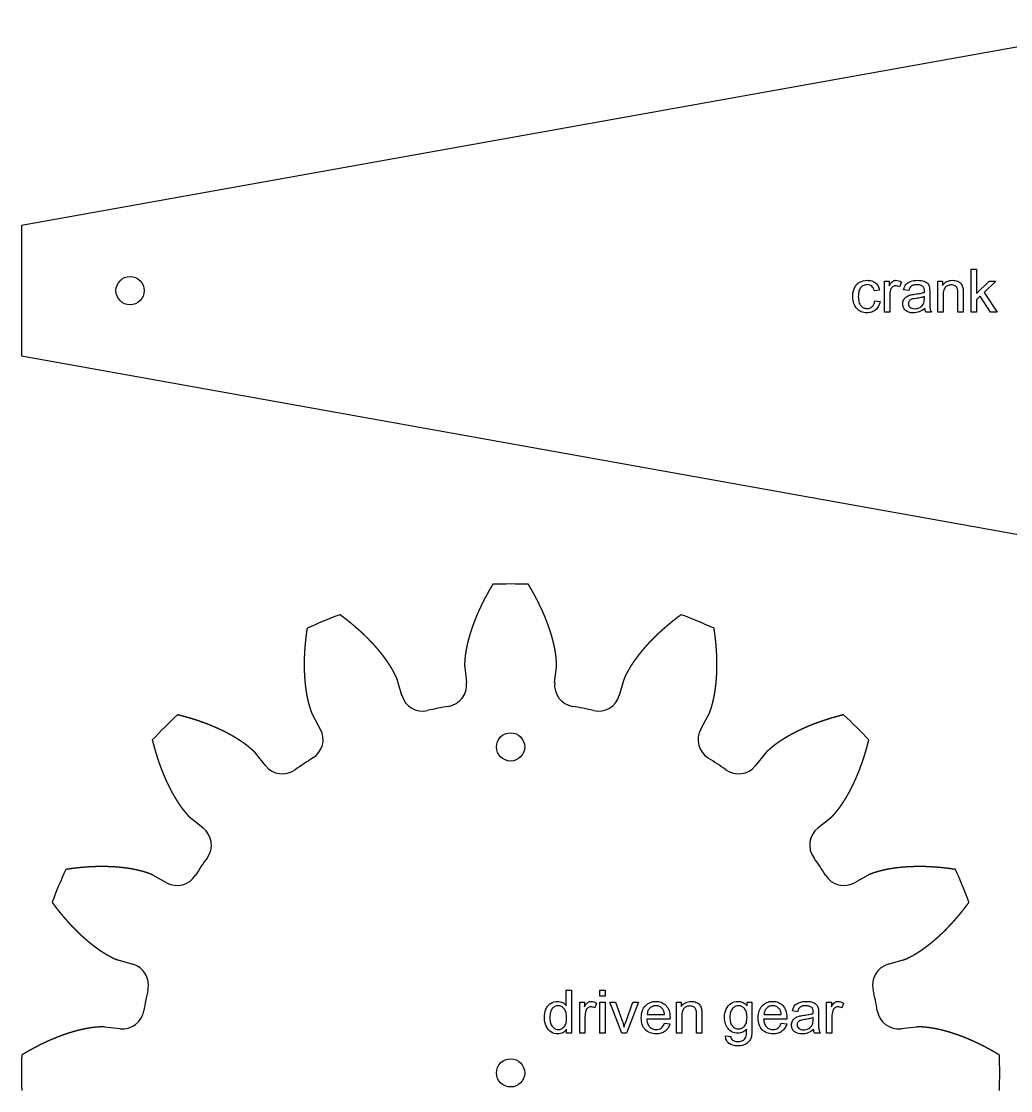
# Model space of a CAD drawing. Header units: millimetres. Extents: x 18 to 1180, y 18 to 1170.
# Drawn here: x 478.3 to 751.3, y 832.6 to 1127.8 of the extents above; entities that cross this region are included whole.
import ezdxf

# ---------------------------------------------------------------- set-up
doc = ezdxf.new("R2010")
doc.units = ezdxf.units.MM
doc.layers.add('cut', color=5, linetype='Continuous', true_color=0x0000ff)
doc.layers.add('line engraving', color=1, linetype='Continuous', true_color=0xff0000)

msp = doc.modelspace()

# ---------------------------------------------------------------- linework, layer by layer
at = {"layer": 'cut', "color": 5, "true_color": 0x0000ff}
for p, q in [((600.6, 949.54), (601.08, 945.29)), ((625.42, 945.29), (625.9, 949.54)), ((583.25, 941.74), (582.06, 945.86)), ((644.44, 945.86), (643.26, 941.74)), ((558.68, 936.17), (560.75, 932.42)), ((665.75, 932.42), (667.82, 936.17)), ((545.64, 922.32), (542.97, 925.67)), ((683.54, 925.67), (680.86, 922.32)), ((525.07, 907.78), (528.42, 905.11)), ((698.08, 905.11), (701.43, 907.78)), ((518.32, 889.99), (514.57, 892.06)), ((711.93, 892.06), (708.18, 889.99)), ((504.89, 868.68), (509, 867.5)), ((717.5, 867.5), (721.61, 868.68)), ((505.46, 849.66), (501.2, 850.15)), ((725.3, 850.15), (721.04, 849.66))]:
    msp.add_line(p, q, dxfattribs=at)
msp.add_lwpolyline([(792.46, 1127.85), (478.25, 1071.49), (478.25, 1035.49), (792.46, 979.13)], dxfattribs=at)
for centre in [(508.25, 1053.49), (613.25, 927.49), (613.25, 837.49)]:
    msp.add_circle(centre, 3.9, dxfattribs=at)
for centre, radius, start, end in [((613.25, 837.49), 135, 87.9168, 92.0832), ((613.25, 837.49), 135, 110.4168, 114.5832), ((613.25, 837.49), 135, 65.4168, 69.5832), ((595.12, 944.61), 6, -80.391, 6.4431), ((631.39, 944.61), 6, 173.5569, -99.609), ((589.01, 943.4), 6, -163.9431, -77.109), ((637.49, 943.4), 6, -102.891, -16.0569), ((613.25, 837.49), 135, 132.9168, 137.0832), ((613.25, 837.49), 102.65, 99.609, 102.891), ((613.25, 837.49), 102.65, 77.109, 80.391), ((613.25, 837.49), 135, 42.9168, 47.0832), ((555.5, 929.52), 6, -57.891, 28.9431), ((671, 929.52), 6, 151.0569, -122.109), ((613.25, 837.49), 102.65, 122.109, 125.391), ((613.25, 837.49), 102.64, 54.609, 57.891), ((550.33, 926.06), 6, -141.4431, -54.609), ((676.17, 926.06), 6, -125.391, -38.5569), ((524.68, 900.41), 6, -35.391, 51.4431), ((701.82, 900.41), 6, 128.5569, -144.609), ((613.25, 837.49), 102.65, 144.609, 147.891), ((613.25, 837.49), 102.65, 32.109, 35.391), ((613.25, 837.49), 135, 155.4168, 159.5832), ((521.22, 895.24), 6, -118.9431, -32.109), ((705.28, 895.24), 6, -147.891, -61.0569), ((613.25, 837.49), 135, 20.4168, 24.5832), ((507.34, 861.73), 6, -12.891, 73.9431), ((719.16, 861.73), 6, 106.0569, -167.109), ((613.25, 837.49), 102.65, 167.109, 170.391), ((613.25, 837.49), 102.65, 9.609, 12.891), ((506.13, 855.63), 6, -96.4431, -9.609), ((720.37, 855.63), 6, -170.391, -83.5569), ((613.25, 837.49), 135, 177.9168, -177.9168), ((613.25, 837.49), 135, -2.0832, 2.0832)]:
    msp.add_arc(centre, radius, start, end, dxfattribs=at)
for points in [[(608.34, 972.4), (608.31, 972.34), (608.23, 972.21), (608.11, 972.02), (607.96, 971.77), (607.78, 971.45), (607.59, 971.13), (607.41, 970.82), (607.23, 970.5), (607.05, 970.18), (606.87, 969.86), (606.69, 969.54), (606.52, 969.22), (606.35, 968.9), (606.18, 968.58), (606.01, 968.26), (605.84, 967.94), (605.68, 967.61), (605.52, 967.29), (605.36, 966.97), (605.2, 966.64), (605.05, 966.32), (604.89, 966), (604.74, 965.67), (604.59, 965.35), (604.45, 965.02), (604.3, 964.7), (604.16, 964.37), (604.02, 964.05), (603.88, 963.72), (603.74, 963.39), (603.61, 963.07), (603.48, 962.74), (603.35, 962.41), (603.22, 962.08), (603.1, 961.76), (602.98, 961.43), (602.86, 961.1), (602.74, 960.77), (602.63, 960.44), (602.51, 960.11), (602.4, 959.78), (602.3, 959.45), (602.19, 959.12), (602.09, 958.79), (601.99, 958.46), (601.89, 958.13), (601.8, 957.8), (601.71, 957.47), (601.62, 957.14), (601.53, 956.81), (601.45, 956.48), (601.37, 956.15), (601.3, 955.82), (601.22, 955.49), (601.15, 955.16), (601.09, 954.83), (601.02, 954.49), (600.96, 954.16), (600.9, 953.83), (600.85, 953.5), (600.8, 953.17), (600.76, 952.84), (600.72, 952.51), (600.68, 952.18), (600.65, 951.85), (600.62, 951.52), (600.6, 951.19), (600.58, 950.86), (600.56, 950.53), (600.56, 950.2), (600.56, 949.93), (600.58, 949.74), (600.59, 949.61), (600.6, 949.54)], [(625.9, 949.54), (625.91, 949.61), (625.93, 949.74), (625.94, 949.93), (625.95, 950.2), (625.94, 950.53), (625.93, 950.86), (625.9, 951.19), (625.88, 951.52), (625.85, 951.85), (625.82, 952.18), (625.78, 952.51), (625.74, 952.84), (625.7, 953.17), (625.65, 953.5), (625.6, 953.83), (625.54, 954.16), (625.48, 954.49), (625.42, 954.83), (625.35, 955.16), (625.28, 955.49), (625.21, 955.82), (625.13, 956.15), (625.05, 956.48), (624.97, 956.81), (624.88, 957.14), (624.79, 957.47), (624.7, 957.8), (624.61, 958.13), (624.51, 958.46), (624.41, 958.79), (624.31, 959.12), (624.21, 959.45), (624.1, 959.78), (623.99, 960.11), (623.88, 960.44), (623.76, 960.77), (623.64, 961.1), (623.52, 961.43), (623.4, 961.76), (623.28, 962.08), (623.15, 962.41), (623.02, 962.74), (622.89, 963.07), (622.76, 963.39), (622.62, 963.72), (622.48, 964.05), (622.34, 964.37), (622.2, 964.7), (622.06, 965.02), (621.91, 965.35), (621.76, 965.67), (621.61, 966), (621.45, 966.32), (621.3, 966.64), (621.14, 966.97), (620.98, 967.29), (620.82, 967.61), (620.66, 967.94), (620.49, 968.26), (620.32, 968.58), (620.15, 968.9), (619.98, 969.22), (619.81, 969.54), (619.63, 969.86), (619.46, 970.18), (619.28, 970.5), (619.09, 970.82), (618.91, 971.13), (618.73, 971.45), (618.54, 971.77), (618.39, 972.02), (618.27, 972.21), (618.2, 972.34), (618.16, 972.4)], [(582.06, 945.86), (582.04, 945.92), (582.01, 946.04), (581.94, 946.23), (581.85, 946.48), (581.72, 946.78), (581.58, 947.08), (581.43, 947.37), (581.28, 947.67), (581.13, 947.96), (580.97, 948.26), (580.81, 948.55), (580.65, 948.84), (580.49, 949.13), (580.31, 949.42), (580.14, 949.7), (579.96, 949.99), (579.77, 950.27), (579.59, 950.55), (579.4, 950.83), (579.21, 951.11), (579.01, 951.39), (578.82, 951.66), (578.62, 951.94), (578.41, 952.21), (578.21, 952.49), (578, 952.76), (577.79, 953.03), (577.58, 953.3), (577.36, 953.56), (577.14, 953.83), (576.92, 954.1), (576.7, 954.36), (576.47, 954.63), (576.25, 954.89), (576.02, 955.15), (575.78, 955.41), (575.55, 955.67), (575.31, 955.93), (575.08, 956.18), (574.84, 956.44), (574.59, 956.69), (574.35, 956.94), (574.1, 957.2), (573.85, 957.45), (573.6, 957.7), (573.35, 957.95), (573.1, 958.19), (572.84, 958.44), (572.58, 958.68), (572.32, 958.93), (572.06, 959.17), (571.8, 959.41), (571.53, 959.65), (571.26, 959.89), (570.99, 960.13), (570.72, 960.37), (570.45, 960.61), (570.17, 960.84), (569.9, 961.07), (569.62, 961.31), (569.34, 961.54), (569.06, 961.77), (568.78, 962), (568.49, 962.23), (568.21, 962.45), (567.92, 962.68), (567.63, 962.9), (567.34, 963.13), (567.04, 963.35), (566.75, 963.57), (566.51, 963.75), (566.34, 963.88), (566.22, 963.97), (566.16, 964.01)], [(660.35, 964.01), (660.29, 963.97), (660.17, 963.88), (659.99, 963.75), (659.75, 963.57), (659.46, 963.35), (659.16, 963.13), (658.87, 962.9), (658.58, 962.68), (658.3, 962.45), (658.01, 962.23), (657.73, 962), (657.44, 961.77), (657.16, 961.54), (656.88, 961.31), (656.6, 961.07), (656.33, 960.84), (656.05, 960.61), (655.78, 960.37), (655.51, 960.13), (655.24, 959.89), (654.97, 959.65), (654.71, 959.41), (654.44, 959.17), (654.18, 958.93), (653.92, 958.68), (653.66, 958.44), (653.41, 958.19), (653.15, 957.95), (652.9, 957.7), (652.65, 957.45), (652.4, 957.2), (652.15, 956.94), (651.91, 956.69), (651.67, 956.44), (651.43, 956.18), (651.19, 955.93), (650.95, 955.67), (650.72, 955.41), (650.49, 955.15), (650.26, 954.89), (650.03, 954.63), (649.8, 954.36), (649.58, 954.1), (649.36, 953.83), (649.14, 953.56), (648.93, 953.3), (648.71, 953.03), (648.5, 952.76), (648.29, 952.49), (648.09, 952.21), (647.89, 951.94), (647.69, 951.66), (647.49, 951.39), (647.29, 951.11), (647.1, 950.83), (646.91, 950.55), (646.73, 950.27), (646.54, 949.99), (646.36, 949.7), (646.19, 949.42), (646.02, 949.13), (645.85, 948.84), (645.69, 948.55), (645.53, 948.26), (645.37, 947.96), (645.22, 947.67), (645.07, 947.37), (644.92, 947.08), (644.78, 946.78), (644.65, 946.48), (644.56, 946.23), (644.5, 946.04), (644.46, 945.92), (644.44, 945.86)], [(557.09, 960.25), (557.08, 960.18), (557.06, 960.04), (557.02, 959.82), (556.98, 959.52), (556.93, 959.16), (556.88, 958.8), (556.83, 958.43), (556.78, 958.07), (556.74, 957.7), (556.7, 957.34), (556.66, 956.98), (556.62, 956.62), (556.59, 956.26), (556.55, 955.89), (556.52, 955.53), (556.49, 955.17), (556.46, 954.81), (556.44, 954.45), (556.41, 954.09), (556.39, 953.73), (556.37, 953.37), (556.35, 953.02), (556.34, 952.66), (556.32, 952.3), (556.31, 951.95), (556.3, 951.59), (556.3, 951.23), (556.29, 950.88), (556.29, 950.53), (556.29, 950.17), (556.29, 949.82), (556.29, 949.47), (556.3, 949.11), (556.31, 948.76), (556.32, 948.41), (556.33, 948.06), (556.35, 947.71), (556.36, 947.36), (556.38, 947.02), (556.41, 946.67), (556.43, 946.32), (556.46, 945.98), (556.49, 945.63), (556.52, 945.29), (556.55, 944.95), (556.59, 944.6), (556.63, 944.26), (556.67, 943.92), (556.72, 943.58), (556.76, 943.25), (556.81, 942.91), (556.87, 942.57), (556.92, 942.24), (556.98, 941.9), (557.05, 941.57), (557.11, 941.24), (557.18, 940.91), (557.25, 940.58), (557.32, 940.25), (557.4, 939.92), (557.48, 939.6), (557.57, 939.28), (557.66, 938.96), (557.75, 938.64), (557.85, 938.32), (557.95, 938), (558.05, 937.69), (558.16, 937.38), (558.27, 937.07), (558.39, 936.76), (558.5, 936.52), (558.59, 936.34), (558.65, 936.23), (558.68, 936.17)], [(667.82, 936.17), (667.85, 936.23), (667.92, 936.34), (668, 936.52), (668.11, 936.76), (668.23, 937.07), (668.34, 937.38), (668.45, 937.69), (668.55, 938), (668.65, 938.32), (668.75, 938.64), (668.84, 938.96), (668.94, 939.28), (669.02, 939.6), (669.1, 939.92), (669.18, 940.25), (669.25, 940.58), (669.32, 940.91), (669.39, 941.24), (669.46, 941.57), (669.52, 941.9), (669.58, 942.24), (669.63, 942.57), (669.69, 942.91), (669.74, 943.25), (669.78, 943.58), (669.83, 943.92), (669.87, 944.26), (669.91, 944.6), (669.95, 944.95), (669.98, 945.29), (670.01, 945.63), (670.04, 945.98), (670.07, 946.32), (670.1, 946.67), (670.12, 947.02), (670.14, 947.36), (670.16, 947.71), (670.17, 948.06), (670.18, 948.41), (670.19, 948.76), (670.2, 949.11), (670.21, 949.47), (670.21, 949.82), (670.21, 950.17), (670.21, 950.53), (670.21, 950.88), (670.21, 951.23), (670.2, 951.59), (670.19, 951.95), (670.18, 952.3), (670.16, 952.66), (670.15, 953.02), (670.13, 953.37), (670.11, 953.73), (670.09, 954.09), (670.07, 954.45), (670.04, 954.81), (670.01, 955.17), (669.98, 955.53), (669.95, 955.89), (669.92, 956.26), (669.88, 956.62), (669.84, 956.98), (669.8, 957.34), (669.76, 957.7), (669.72, 958.07), (669.67, 958.43), (669.62, 958.8), (669.57, 959.16), (669.52, 959.52), (669.48, 959.82), (669.45, 960.04), (669.42, 960.18), (669.41, 960.25)], [(542.97, 925.67), (542.93, 925.72), (542.84, 925.82), (542.71, 925.97), (542.53, 926.16), (542.3, 926.39), (542.05, 926.61), (541.8, 926.83), (541.55, 927.05), (541.3, 927.26), (541.04, 927.47), (540.78, 927.68), (540.52, 927.89), (540.26, 928.09), (539.99, 928.29), (539.72, 928.49), (539.44, 928.68), (539.16, 928.87), (538.88, 929.06), (538.6, 929.25), (538.32, 929.43), (538.03, 929.61), (537.75, 929.79), (537.46, 929.97), (537.16, 930.15), (536.87, 930.32), (536.57, 930.49), (536.27, 930.66), (535.97, 930.83), (535.67, 930.99), (535.37, 931.16), (535.06, 931.32), (534.76, 931.48), (534.45, 931.63), (534.14, 931.79), (533.83, 931.94), (533.51, 932.09), (533.2, 932.24), (532.88, 932.39), (532.56, 932.54), (532.24, 932.68), (531.92, 932.82), (531.6, 932.96), (531.27, 933.1), (530.95, 933.24), (530.62, 933.37), (530.29, 933.51), (529.96, 933.64), (529.63, 933.77), (529.3, 933.9), (528.96, 934.02), (528.63, 934.15), (528.29, 934.27), (527.96, 934.39), (527.62, 934.51), (527.28, 934.63), (526.94, 934.74), (526.59, 934.85), (526.25, 934.97), (525.91, 935.08), (525.56, 935.19), (525.21, 935.29), (524.86, 935.4), (524.52, 935.5), (524.16, 935.6), (523.81, 935.7), (523.46, 935.8), (523.11, 935.9), (522.75, 935.99), (522.4, 936.09), (522.04, 936.18), (521.75, 936.25), (521.54, 936.31), (521.4, 936.34), (521.32, 936.36)], [(705.18, 936.36), (705.11, 936.34), (704.96, 936.31), (704.75, 936.25), (704.46, 936.18), (704.1, 936.09), (703.75, 935.99), (703.39, 935.9), (703.04, 935.8), (702.69, 935.7), (702.34, 935.6), (701.99, 935.5), (701.64, 935.4), (701.29, 935.29), (700.94, 935.19), (700.6, 935.08), (700.25, 934.97), (699.91, 934.85), (699.57, 934.74), (699.22, 934.63), (698.88, 934.51), (698.55, 934.39), (698.21, 934.27), (697.87, 934.15), (697.54, 934.02), (697.2, 933.9), (696.87, 933.77), (696.54, 933.64), (696.21, 933.51), (695.88, 933.37), (695.55, 933.24), (695.23, 933.1), (694.9, 932.96), (694.58, 932.82), (694.26, 932.68), (693.94, 932.54), (693.62, 932.39), (693.31, 932.24), (692.99, 932.09), (692.68, 931.94), (692.36, 931.79), (692.05, 931.63), (691.75, 931.48), (691.44, 931.32), (691.13, 931.16), (690.83, 930.99), (690.53, 930.83), (690.23, 930.66), (689.93, 930.49), (689.63, 930.32), (689.34, 930.15), (689.05, 929.97), (688.76, 929.79), (688.47, 929.61), (688.18, 929.43), (687.9, 929.25), (687.62, 929.06), (687.34, 928.87), (687.06, 928.68), (686.78, 928.49), (686.51, 928.29), (686.24, 928.09), (685.98, 927.89), (685.72, 927.68), (685.46, 927.47), (685.2, 927.26), (684.95, 927.05), (684.7, 926.83), (684.45, 926.61), (684.21, 926.39), (683.97, 926.16), (683.79, 925.97), (683.66, 925.82), (683.58, 925.72), (683.54, 925.67)], [(514.38, 929.42), (514.4, 929.35), (514.44, 929.2), (514.49, 928.99), (514.56, 928.7), (514.65, 928.34), (514.75, 927.99), (514.84, 927.63), (514.94, 927.28), (515.04, 926.93), (515.14, 926.58), (515.24, 926.23), (515.34, 925.88), (515.45, 925.53), (515.56, 925.18), (515.67, 924.84), (515.78, 924.49), (515.89, 924.15), (516, 923.81), (516.12, 923.47), (516.23, 923.13), (516.35, 922.79), (516.47, 922.45), (516.6, 922.11), (516.72, 921.78), (516.85, 921.44), (516.97, 921.11), (517.1, 920.78), (517.24, 920.45), (517.37, 920.12), (517.5, 919.8), (517.64, 919.47), (517.78, 919.15), (517.92, 918.82), (518.06, 918.5), (518.2, 918.18), (518.35, 917.86), (518.5, 917.55), (518.65, 917.23), (518.8, 916.92), (518.95, 916.61), (519.11, 916.29), (519.26, 915.99), (519.42, 915.68), (519.58, 915.37), (519.75, 915.07), (519.91, 914.77), (520.08, 914.47), (520.25, 914.17), (520.42, 913.87), (520.59, 913.58), (520.77, 913.29), (520.95, 913), (521.13, 912.71), (521.31, 912.42), (521.49, 912.14), (521.68, 911.86), (521.87, 911.58), (522.06, 911.3), (522.25, 911.03), (522.45, 910.75), (522.65, 910.48), (522.85, 910.22), (523.06, 909.96), (523.27, 909.7), (523.48, 909.44), (523.7, 909.19), (523.91, 908.94), (524.13, 908.69), (524.35, 908.45), (524.58, 908.21), (524.77, 908.03), (524.92, 907.9), (525.02, 907.82), (525.07, 907.78)], [(701.43, 907.78), (701.48, 907.82), (701.58, 907.9), (701.73, 908.03), (701.92, 908.21), (702.15, 908.45), (702.37, 908.69), (702.59, 908.94), (702.81, 909.19), (703.02, 909.44), (703.23, 909.7), (703.44, 909.96), (703.65, 910.22), (703.85, 910.48), (704.05, 910.75), (704.25, 911.03), (704.44, 911.3), (704.63, 911.58), (704.82, 911.86), (705.01, 912.14), (705.19, 912.42), (705.37, 912.71), (705.55, 913), (705.73, 913.29), (705.91, 913.58), (706.08, 913.87), (706.25, 914.17), (706.42, 914.47), (706.59, 914.77), (706.75, 915.07), (706.92, 915.37), (707.08, 915.68), (707.24, 915.99), (707.39, 916.29), (707.55, 916.61), (707.7, 916.92), (707.85, 917.23), (708, 917.55), (708.15, 917.86), (708.3, 918.18), (708.44, 918.5), (708.58, 918.82), (708.72, 919.15), (708.86, 919.47), (709, 919.8), (709.13, 920.12), (709.27, 920.45), (709.4, 920.78), (709.53, 921.11), (709.65, 921.44), (709.78, 921.78), (709.91, 922.11), (710.03, 922.45), (710.15, 922.79), (710.27, 923.13), (710.38, 923.47), (710.5, 923.81), (710.61, 924.15), (710.73, 924.49), (710.84, 924.84), (710.94, 925.18), (711.05, 925.53), (711.16, 925.88), (711.26, 926.23), (711.36, 926.58), (711.46, 926.93), (711.56, 927.28), (711.66, 927.63), (711.75, 927.99), (711.85, 928.34), (711.94, 928.7), (712.01, 928.99), (712.06, 929.2), (712.1, 929.35), (712.12, 929.42)], [(514.57, 892.06), (514.51, 892.09), (514.4, 892.16), (514.22, 892.24), (513.98, 892.35), (513.68, 892.47), (513.37, 892.58), (513.05, 892.69), (512.74, 892.79), (512.42, 892.89), (512.1, 892.99), (511.79, 893.09), (511.47, 893.18), (511.14, 893.26), (510.82, 893.34), (510.49, 893.42), (510.16, 893.49), (509.83, 893.56), (509.5, 893.63), (509.17, 893.7), (508.84, 893.76), (508.51, 893.82), (508.17, 893.87), (507.83, 893.93), (507.5, 893.98), (507.16, 894.03), (506.82, 894.07), (506.48, 894.11), (506.14, 894.15), (505.8, 894.19), (505.45, 894.22), (505.11, 894.26), (504.76, 894.28), (504.42, 894.31), (504.07, 894.34), (503.73, 894.36), (503.38, 894.38), (503.03, 894.4), (502.68, 894.41), (502.33, 894.42), (501.98, 894.43), (501.63, 894.44), (501.28, 894.45), (500.92, 894.45), (500.57, 894.45), (500.22, 894.45), (499.86, 894.45), (499.51, 894.45), (499.15, 894.44), (498.8, 894.43), (498.44, 894.42), (498.08, 894.41), (497.73, 894.39), (497.37, 894.37), (497.01, 894.35), (496.65, 894.33), (496.29, 894.31), (495.93, 894.28), (495.57, 894.25), (495.21, 894.22), (494.85, 894.19), (494.49, 894.16), (494.13, 894.12), (493.76, 894.08), (493.4, 894.04), (493.04, 894), (492.67, 893.96), (492.31, 893.91), (491.95, 893.86), (491.58, 893.81), (491.22, 893.76), (490.93, 893.72), (490.71, 893.69), (490.56, 893.66), (490.49, 893.65)], [(736.01, 893.65), (735.94, 893.66), (735.79, 893.69), (735.58, 893.72), (735.28, 893.76), (734.92, 893.81), (734.56, 893.86), (734.19, 893.91), (733.83, 893.96), (733.46, 894), (733.1, 894.04), (732.74, 894.08), (732.38, 894.12), (732.01, 894.16), (731.65, 894.19), (731.29, 894.22), (730.93, 894.25), (730.57, 894.28), (730.21, 894.31), (729.85, 894.33), (729.49, 894.35), (729.13, 894.37), (728.78, 894.39), (728.42, 894.41), (728.06, 894.42), (727.71, 894.43), (727.35, 894.44), (726.99, 894.45), (726.64, 894.45), (726.28, 894.45), (725.93, 894.45), (725.58, 894.45), (725.23, 894.45), (724.87, 894.44), (724.52, 894.43), (724.17, 894.42), (723.82, 894.41), (723.47, 894.4), (723.12, 894.38), (722.78, 894.36), (722.43, 894.34), (722.08, 894.31), (721.74, 894.28), (721.39, 894.26), (721.05, 894.22), (720.71, 894.19), (720.36, 894.15), (720.02, 894.11), (719.68, 894.07), (719.34, 894.03), (719, 893.98), (718.67, 893.93), (718.33, 893.87), (718, 893.82), (717.66, 893.76), (717.33, 893.7), (717, 893.63), (716.67, 893.56), (716.34, 893.49), (716.01, 893.42), (715.68, 893.34), (715.36, 893.26), (715.04, 893.18), (714.72, 893.09), (714.4, 892.99), (714.08, 892.89), (713.76, 892.79), (713.45, 892.69), (713.14, 892.58), (712.83, 892.47), (712.52, 892.35), (712.28, 892.24), (712.1, 892.16), (711.99, 892.09), (711.93, 892.06)], [(486.73, 884.59), (486.78, 884.53), (486.86, 884.41), (486.99, 884.23), (487.17, 883.99), (487.39, 883.7), (487.61, 883.41), (487.84, 883.11), (488.06, 882.82), (488.29, 882.54), (488.52, 882.25), (488.74, 881.97), (488.97, 881.68), (489.2, 881.4), (489.44, 881.12), (489.67, 880.84), (489.9, 880.57), (490.14, 880.29), (490.37, 880.02), (490.61, 879.75), (490.85, 879.48), (491.09, 879.21), (491.33, 878.95), (491.57, 878.68), (491.81, 878.42), (492.06, 878.16), (492.3, 877.9), (492.55, 877.65), (492.8, 877.39), (493.05, 877.14), (493.3, 876.89), (493.55, 876.64), (493.8, 876.39), (494.05, 876.15), (494.31, 875.91), (494.56, 875.67), (494.82, 875.43), (495.07, 875.19), (495.33, 874.96), (495.59, 874.73), (495.85, 874.5), (496.12, 874.27), (496.38, 874.04), (496.64, 873.82), (496.91, 873.6), (497.18, 873.38), (497.45, 873.17), (497.71, 872.95), (497.99, 872.74), (498.26, 872.53), (498.53, 872.33), (498.8, 872.13), (499.08, 871.93), (499.36, 871.73), (499.63, 871.53), (499.91, 871.34), (500.19, 871.15), (500.47, 870.97), (500.76, 870.79), (501.04, 870.61), (501.33, 870.43), (501.61, 870.26), (501.9, 870.09), (502.19, 869.93), (502.49, 869.77), (502.78, 869.61), (503.07, 869.46), (503.37, 869.31), (503.67, 869.16), (503.96, 869.02), (504.27, 868.89), (504.51, 868.8), (504.7, 868.74), (504.82, 868.7), (504.89, 868.68)], [(721.61, 868.68), (721.68, 868.7), (721.8, 868.74), (721.99, 868.8), (722.24, 868.89), (722.54, 869.02), (722.84, 869.16), (723.13, 869.31), (723.43, 869.46), (723.72, 869.61), (724.02, 869.77), (724.31, 869.93), (724.6, 870.09), (724.89, 870.26), (725.18, 870.43), (725.46, 870.61), (725.74, 870.79), (726.03, 870.97), (726.31, 871.15), (726.59, 871.34), (726.87, 871.53), (727.15, 871.73), (727.42, 871.93), (727.7, 872.13), (727.97, 872.33), (728.24, 872.53), (728.52, 872.74), (728.79, 872.95), (729.06, 873.17), (729.32, 873.38), (729.59, 873.6), (729.86, 873.82), (730.12, 874.04), (730.38, 874.27), (730.65, 874.5), (730.91, 874.73), (731.17, 874.96), (731.43, 875.19), (731.68, 875.43), (731.94, 875.67), (732.2, 875.91), (732.45, 876.15), (732.7, 876.39), (732.96, 876.64), (733.21, 876.89), (733.46, 877.14), (733.7, 877.39), (733.95, 877.65), (734.2, 877.9), (734.44, 878.16), (734.69, 878.42), (734.93, 878.68), (735.17, 878.95), (735.41, 879.21), (735.65, 879.48), (735.89, 879.75), (736.13, 880.02), (736.36, 880.29), (736.6, 880.57), (736.83, 880.84), (737.07, 881.12), (737.3, 881.4), (737.53, 881.68), (737.76, 881.97), (737.99, 882.25), (738.21, 882.54), (738.44, 882.82), (738.66, 883.11), (738.89, 883.41), (739.11, 883.7), (739.33, 883.99), (739.51, 884.23), (739.64, 884.41), (739.73, 884.53), (739.77, 884.59)], [(501.2, 850.15), (501.13, 850.15), (501, 850.17), (500.81, 850.18), (500.54, 850.19), (500.22, 850.18), (499.89, 850.17), (499.56, 850.14), (499.23, 850.12), (498.9, 850.09), (498.57, 850.06), (498.23, 850.02), (497.9, 849.99), (497.57, 849.94), (497.24, 849.89), (496.91, 849.84), (496.58, 849.78), (496.25, 849.72), (495.92, 849.66), (495.59, 849.59), (495.25, 849.52), (494.92, 849.45), (494.59, 849.37), (494.26, 849.29), (493.93, 849.21), (493.6, 849.12), (493.27, 849.03), (492.94, 848.94), (492.61, 848.85), (492.28, 848.75), (491.95, 848.65), (491.62, 848.55), (491.29, 848.45), (490.96, 848.34), (490.63, 848.23), (490.3, 848.12), (489.97, 848), (489.64, 847.88), (489.31, 847.77), (488.99, 847.64), (488.66, 847.52), (488.33, 847.39), (488, 847.26), (487.68, 847.13), (487.35, 847), (487.02, 846.86), (486.7, 846.72), (486.37, 846.58), (486.04, 846.44), (485.72, 846.3), (485.39, 846.15), (485.07, 846), (484.75, 845.85), (484.42, 845.7), (484.1, 845.54), (483.77, 845.38), (483.45, 845.22), (483.13, 845.06), (482.81, 844.9), (482.48, 844.73), (482.16, 844.56), (481.84, 844.39), (481.52, 844.22), (481.2, 844.05), (480.88, 843.87), (480.56, 843.7), (480.24, 843.52), (479.93, 843.34), (479.61, 843.15), (479.29, 842.97), (478.97, 842.78), (478.72, 842.63), (478.53, 842.51), (478.4, 842.44), (478.34, 842.4)], [(748.16, 842.4), (748.1, 842.44), (747.97, 842.51), (747.78, 842.63), (747.53, 842.78), (747.21, 842.97), (746.89, 843.15), (746.58, 843.34), (746.26, 843.52), (745.94, 843.7), (745.62, 843.87), (745.3, 844.05), (744.98, 844.22), (744.66, 844.39), (744.34, 844.56), (744.02, 844.73), (743.69, 844.9), (743.37, 845.06), (743.05, 845.22), (742.73, 845.38), (742.4, 845.54), (742.08, 845.7), (741.76, 845.85), (741.43, 846), (741.11, 846.15), (740.78, 846.3), (740.46, 846.44), (740.13, 846.58), (739.81, 846.72), (739.48, 846.86), (739.15, 847), (738.83, 847.13), (738.5, 847.26), (738.17, 847.39), (737.84, 847.52), (737.52, 847.64), (737.19, 847.77), (736.86, 847.88), (736.53, 848), (736.2, 848.12), (735.87, 848.23), (735.54, 848.34), (735.21, 848.45), (734.88, 848.55), (734.55, 848.65), (734.22, 848.75), (733.89, 848.85), (733.56, 848.94), (733.23, 849.03), (732.9, 849.12), (732.57, 849.21), (732.24, 849.29), (731.91, 849.37), (731.58, 849.45), (731.25, 849.52), (730.92, 849.59), (730.58, 849.66), (730.25, 849.72), (729.92, 849.78), (729.59, 849.84), (729.26, 849.89), (728.93, 849.94), (728.6, 849.99), (728.27, 850.02), (727.94, 850.06), (727.61, 850.09), (727.28, 850.12), (726.95, 850.14), (726.62, 850.17), (726.29, 850.18), (725.96, 850.19), (725.69, 850.18), (725.5, 850.17), (725.37, 850.15), (725.3, 850.15)]]:
    msp.add_open_spline(points, degree=5, dxfattribs=at)
at = {"layer": 'line engraving', "color": 1, "true_color": 0xff0000}
for points in [[(740.41, 1047.56), (740.41, 1059.42), (741.86, 1059.42), (741.86, 1052.66), (745.31, 1056.15), (747.19, 1056.15), (743.91, 1052.97), (747.53, 1047.56), (745.73, 1047.56), (742.89, 1051.95), (741.86, 1050.97), (741.86, 1047.56), (740.41, 1047.56)], [(713.78, 1050.71), (715.21, 1050.52), (715.14, 1050.16), (715.05, 1049.82), (714.93, 1049.5), (714.79, 1049.2), (714.63, 1048.92), (714.44, 1048.66), (714.24, 1048.42), (714.01, 1048.2), (713.76, 1048.01), (713.5, 1047.84), (713.22, 1047.69), (712.93, 1047.58), (712.63, 1047.49), (712.31, 1047.42), (711.98, 1047.38), (711.63, 1047.37), (711.2, 1047.39), (710.79, 1047.44), (710.41, 1047.53), (710.04, 1047.66), (709.7, 1047.82), (709.38, 1048.02), (709.08, 1048.25), (708.8, 1048.52), (708.55, 1048.82), (708.33, 1049.16), (708.14, 1049.53), (707.99, 1049.92), (707.88, 1050.35), (707.79, 1050.81), (707.74, 1051.3), (707.73, 1051.83), (707.75, 1052.5), (707.84, 1053.13), (707.98, 1053.72), (708.19, 1054.26), (708.31, 1054.51), (708.45, 1054.75), (708.6, 1054.97), (708.77, 1055.17), (708.95, 1055.36), (709.15, 1055.53), (709.36, 1055.69), (709.59, 1055.83), (710.07, 1056.05), (710.57, 1056.22), (711.1, 1056.31), (711.64, 1056.35), (711.98, 1056.34), (712.31, 1056.3), (712.62, 1056.25), (712.91, 1056.17), (713.19, 1056.07), (713.45, 1055.95), (713.7, 1055.81), (713.93, 1055.64), (714.14, 1055.45), (714.34, 1055.25), (714.51, 1055.02), (714.66, 1054.78), (714.79, 1054.52), (714.91, 1054.24), (715, 1053.95), (715.07, 1053.63), (713.66, 1053.41), (713.53, 1053.82), (713.37, 1054.17), (713.18, 1054.47), (712.94, 1054.71), (712.67, 1054.9), (712.37, 1055.04), (712.05, 1055.12), (711.7, 1055.15), (711.43, 1055.14), (711.17, 1055.1), (710.93, 1055.04), (710.7, 1054.95), (710.48, 1054.84), (710.28, 1054.71), (710.09, 1054.55), (709.91, 1054.36), (709.75, 1054.15), (709.61, 1053.91), (709.49, 1053.64), (709.39, 1053.34), (709.32, 1053.02), (709.26, 1052.66), (709.23, 1052.28), (709.22, 1051.87), (709.23, 1051.45), (709.26, 1051.06), (709.32, 1050.7), (709.39, 1050.37), (709.48, 1050.07), (709.6, 1049.8), (709.73, 1049.56), (709.89, 1049.35), (710.06, 1049.17), (710.24, 1049.01), (710.44, 1048.87), (710.65, 1048.76), (710.87, 1048.68), (711.11, 1048.61), (711.36, 1048.58), (711.62, 1048.56), (712.03, 1048.6), (712.4, 1048.7), (712.74, 1048.86), (713.05, 1049.09), (713.19, 1049.23), (713.31, 1049.39), (713.42, 1049.56), (713.52, 1049.76), (713.6, 1049.97), (713.67, 1050.2), (713.73, 1050.44), (713.78, 1050.71)], [(716.44, 1047.56), (716.44, 1056.15), (717.75, 1056.15), (717.75, 1054.85), (717.99, 1055.27), (718.23, 1055.61), (718.46, 1055.87), (718.67, 1056.06), (718.89, 1056.18), (719.12, 1056.27), (719.36, 1056.33), (719.61, 1056.35), (719.98, 1056.32), (720.35, 1056.23), (720.73, 1056.08), (721.11, 1055.88), (720.6, 1054.53), (720.34, 1054.67), (720.07, 1054.76), (719.8, 1054.82), (719.54, 1054.84), (719.3, 1054.82), (719.08, 1054.77), (718.87, 1054.68), (718.68, 1054.56), (718.5, 1054.4), (718.35, 1054.21), (718.23, 1054), (718.14, 1053.76), (718.03, 1053.36), (717.95, 1052.95), (717.91, 1052.51), (717.89, 1052.06), (717.89, 1047.56), (716.44, 1047.56)], [(727.58, 1048.62), (727.18, 1048.3), (726.78, 1048.04), (726.4, 1047.82), (726.02, 1047.65), (725.64, 1047.53), (725.24, 1047.44), (724.84, 1047.39), (724.41, 1047.37), (724.07, 1047.38), (723.75, 1047.41), (723.44, 1047.46), (723.16, 1047.54), (722.9, 1047.64), (722.66, 1047.76), (722.44, 1047.9), (722.24, 1048.06), (722.06, 1048.24), (721.91, 1048.43), (721.77, 1048.63), (721.67, 1048.85), (721.58, 1049.07), (721.53, 1049.31), (721.49, 1049.56), (721.48, 1049.83), (721.5, 1050.14), (721.55, 1050.43), (721.64, 1050.71), (721.76, 1050.98), (721.92, 1051.23), (722.1, 1051.45), (722.3, 1051.65), (722.52, 1051.82), (722.76, 1051.97), (723.01, 1052.09), (723.28, 1052.2), (723.56, 1052.29), (723.81, 1052.35), (724.1, 1052.41), (724.45, 1052.46), (724.86, 1052.51), (725.29, 1052.57), (725.68, 1052.62), (726.05, 1052.68), (726.39, 1052.74), (726.7, 1052.81), (726.98, 1052.87), (727.23, 1052.94), (727.46, 1053.01), (727.46, 1053.15), (727.46, 1053.26), (727.46, 1053.34), (727.46, 1053.39), (727.46, 1053.61), (727.44, 1053.81), (727.41, 1053.99), (727.36, 1054.15), (727.3, 1054.3), (727.23, 1054.43), (727.15, 1054.55), (727.05, 1054.65), (726.9, 1054.76), (726.74, 1054.86), (726.56, 1054.95), (726.36, 1055.02), (726.14, 1055.07), (725.91, 1055.11), (725.66, 1055.13), (725.39, 1055.14), (725.14, 1055.14), (724.91, 1055.12), (724.7, 1055.09), (724.5, 1055.05), (724.32, 1055), (724.15, 1054.94), (724.01, 1054.87), (723.88, 1054.78), (723.65, 1054.57), (723.45, 1054.28), (723.29, 1053.93), (723.15, 1053.51), (721.73, 1053.7), (721.84, 1054.14), (721.99, 1054.53), (722.16, 1054.88), (722.37, 1055.18), (722.61, 1055.44), (722.91, 1055.68), (723.26, 1055.88), (723.65, 1056.04), (724.09, 1056.18), (724.56, 1056.27), (725.07, 1056.33), (725.6, 1056.35), (726.13, 1056.33), (726.6, 1056.28), (727.02, 1056.2), (727.39, 1056.09), (727.71, 1055.95), (727.99, 1055.8), (728.22, 1055.62), (728.4, 1055.44), (728.55, 1055.23), (728.68, 1054.99), (728.78, 1054.73), (728.86, 1054.45), (728.89, 1054.22), (728.91, 1053.92), (728.92, 1053.55), (728.93, 1053.1), (728.93, 1051.16), (728.93, 1050.68), (728.93, 1050.24), (728.94, 1049.85), (728.95, 1049.5), (728.96, 1049.21), (728.98, 1048.96), (729, 1048.75), (729.02, 1048.59), (729.08, 1048.33), (729.16, 1048.07), (729.26, 1047.81), (729.39, 1047.56), (727.87, 1047.56), (727.77, 1047.8), (727.68, 1048.05), (727.62, 1048.33), (727.58, 1048.62)], [(731.19, 1047.56), (731.19, 1056.15), (732.5, 1056.15), (732.5, 1054.93), (732.75, 1055.26), (733.02, 1055.55), (733.32, 1055.79), (733.65, 1055.99), (734.01, 1056.15), (734.39, 1056.26), (734.8, 1056.33), (735.23, 1056.35), (735.61, 1056.33), (735.98, 1056.28), (736.32, 1056.19), (736.66, 1056.07), (736.96, 1055.92), (737.23, 1055.75), (737.45, 1055.55), (737.63, 1055.34), (737.78, 1055.1), (737.91, 1054.84), (738.01, 1054.56), (738.09, 1054.26), (738.12, 1054.02), (738.15, 1053.7), (738.16, 1053.31), (738.17, 1052.84), (738.17, 1047.56), (736.71, 1047.56), (736.71, 1052.79), (736.7, 1053.2), (736.67, 1053.57), (736.61, 1053.87), (736.54, 1054.12), (736.44, 1054.33), (736.3, 1054.51), (736.14, 1054.68), (735.94, 1054.82), (735.71, 1054.94), (735.47, 1055.02), (735.2, 1055.07), (734.92, 1055.09), (734.69, 1055.08), (734.47, 1055.05), (734.26, 1055), (734.06, 1054.94), (733.86, 1054.85), (733.67, 1054.75), (733.49, 1054.63), (733.32, 1054.49), (733.16, 1054.33), (733.02, 1054.13), (732.91, 1053.9), (732.81, 1053.64), (732.74, 1053.34), (732.68, 1053.01), (732.65, 1052.65), (732.64, 1052.25), (732.64, 1047.56), (731.19, 1047.56)], [(727.46, 1051.87), (727.25, 1051.79), (727.01, 1051.72), (726.75, 1051.64), (726.46, 1051.57), (726.16, 1051.51), (725.82, 1051.44), (725.46, 1051.38), (725.08, 1051.32), (724.66, 1051.26), (724.31, 1051.19), (724.03, 1051.11), (723.81, 1051.03), (723.63, 1050.94), (723.48, 1050.83), (723.34, 1050.71), (723.23, 1050.56), (723.14, 1050.4), (723.08, 1050.23), (723.04, 1050.05), (723.03, 1049.87), (723.06, 1049.59), (723.14, 1049.33), (723.28, 1049.1), (723.47, 1048.9), (723.72, 1048.73), (724.01, 1048.61), (724.36, 1048.53), (724.76, 1048.51), (725.17, 1048.53), (725.56, 1048.6), (725.92, 1048.72), (726.26, 1048.88), (726.56, 1049.08), (726.83, 1049.31), (727.05, 1049.58), (727.22, 1049.88), (727.32, 1050.16), (727.4, 1050.49), (727.44, 1050.89), (727.46, 1051.34), (727.46, 1051.87)], [(628.7, 848.44), (628.7, 849.52), (628.49, 849.22), (628.25, 848.96), (627.98, 848.74), (627.69, 848.56), (627.38, 848.42), (627.04, 848.32), (626.68, 848.26), (626.3, 848.24), (625.8, 848.28), (625.31, 848.38), (624.85, 848.56), (624.41, 848.81), (624, 849.12), (623.65, 849.49), (623.34, 849.91), (623.08, 850.39), (622.87, 850.92), (622.72, 851.48), (622.63, 852.08), (622.6, 852.72), (622.63, 853.35), (622.71, 853.95), (622.84, 854.52), (623.03, 855.06), (623.15, 855.31), (623.27, 855.55), (623.41, 855.78), (623.57, 855.98), (623.73, 856.18), (623.92, 856.35), (624.11, 856.52), (624.32, 856.66), (624.76, 856.91), (625.23, 857.08), (625.72, 857.19), (626.23, 857.22), (626.61, 857.2), (626.97, 857.14), (627.3, 857.04), (627.62, 856.89), (627.91, 856.72), (628.17, 856.52), (628.4, 856.29), (628.61, 856.04), (628.61, 860.3), (630.05, 860.3), (630.05, 848.44), (628.7, 848.44)], [(637.87, 858.62), (637.87, 860.3), (639.32, 860.3), (639.32, 858.62), (637.87, 858.62)], [(632.33, 848.44), (632.33, 857.03), (633.64, 857.03), (633.64, 855.73), (633.88, 856.14), (634.12, 856.48), (634.35, 856.75), (634.56, 856.93), (634.78, 857.06), (635.01, 857.15), (635.25, 857.2), (635.5, 857.22), (635.87, 857.19), (636.24, 857.1), (636.62, 856.96), (636.99, 856.75), (636.49, 855.4), (636.23, 855.54), (635.96, 855.64), (635.69, 855.7), (635.42, 855.72), (635.19, 855.7), (634.97, 855.65), (634.76, 855.56), (634.57, 855.43), (634.39, 855.27), (634.24, 855.09), (634.12, 854.87), (634.03, 854.63), (633.92, 854.24), (633.84, 853.82), (633.8, 853.39), (633.78, 852.93), (633.78, 848.44), (632.33, 848.44)], [(637.87, 848.44), (637.87, 857.03), (639.32, 857.03), (639.32, 848.44), (637.87, 848.44)], [(643.93, 848.44), (640.66, 857.03), (642.2, 857.03), (644.04, 851.88), (644.19, 851.46), (644.33, 851.03), (644.46, 850.6), (644.59, 850.15), (644.7, 850.51), (644.82, 850.9), (644.97, 851.33), (645.13, 851.79), (647.04, 857.03), (648.54, 857.03), (645.29, 848.44), (643.93, 848.44)], [(655.71, 851.2), (657.21, 851.02), (657.11, 850.7), (656.99, 850.4), (656.86, 850.11), (656.7, 849.85), (656.53, 849.6), (656.33, 849.37), (656.12, 849.16), (655.89, 848.97), (655.64, 848.8), (655.38, 848.65), (655.09, 848.53), (654.8, 848.42), (654.48, 848.35), (654.15, 848.29), (653.8, 848.25), (653.43, 848.24), (652.97, 848.26), (652.54, 848.32), (652.13, 848.41), (651.74, 848.53), (651.38, 848.7), (651.04, 848.9), (650.73, 849.13), (650.44, 849.4), (650.18, 849.71), (649.96, 850.04), (649.77, 850.41), (649.61, 850.8), (649.49, 851.22), (649.41, 851.67), (649.36, 852.15), (649.34, 852.66), (649.36, 853.19), (649.41, 853.68), (649.5, 854.15), (649.62, 854.58), (649.77, 854.99), (649.97, 855.37), (650.19, 855.71), (650.46, 856.02), (650.74, 856.31), (651.05, 856.55), (651.39, 856.75), (651.74, 856.92), (652.11, 857.05), (652.5, 857.15), (652.92, 857.2), (653.35, 857.22), (653.77, 857.2), (654.17, 857.15), (654.55, 857.06), (654.92, 856.93), (655.26, 856.76), (655.58, 856.56), (655.88, 856.32), (656.17, 856.05), (656.42, 855.74), (656.64, 855.4), (656.83, 855.04), (656.99, 854.64), (657.1, 854.21), (657.19, 853.75), (657.24, 853.27), (657.26, 852.75), (657.26, 852.68), (657.26, 852.59), (657.25, 852.48), (657.25, 852.36), (650.84, 852.36), (650.87, 852.02), (650.92, 851.69), (650.99, 851.39), (651.08, 851.11), (651.19, 850.85), (651.32, 850.61), (651.47, 850.39), (651.64, 850.19), (651.83, 850.02), (652.03, 849.86), (652.23, 849.73), (652.45, 849.63), (652.68, 849.55), (652.92, 849.49), (653.18, 849.45), (653.44, 849.44), (653.83, 849.47), (654.18, 849.55), (654.51, 849.68), (654.81, 849.86), (655.08, 850.1), (655.31, 850.41), (655.52, 850.77), (655.71, 851.2)], [(659.04, 848.44), (659.04, 857.03), (660.35, 857.03), (660.35, 855.81), (660.6, 856.14), (660.87, 856.43), (661.18, 856.67), (661.51, 856.87), (661.86, 857.02), (662.24, 857.13), (662.65, 857.2), (663.08, 857.22), (663.46, 857.2), (663.83, 857.15), (664.18, 857.07), (664.51, 856.94), (664.82, 856.79), (665.08, 856.62), (665.3, 856.43), (665.49, 856.21), (665.64, 855.97), (665.76, 855.72), (665.86, 855.44), (665.94, 855.14), (665.97, 854.89), (666, 854.58), (666.01, 854.19), (666.02, 853.72), (666.02, 848.44), (664.56, 848.44), (664.56, 853.66), (664.55, 854.08), (664.52, 854.44), (664.47, 854.74), (664.39, 854.99), (664.29, 855.2), (664.16, 855.39), (663.99, 855.55), (663.79, 855.7), (663.57, 855.81), (663.32, 855.89), (663.06, 855.94), (662.78, 855.96), (662.55, 855.95), (662.33, 855.92), (662.11, 855.88), (661.91, 855.81), (661.71, 855.73), (661.52, 855.63), (661.34, 855.51), (661.17, 855.37), (661.01, 855.21), (660.87, 855.01), (660.76, 854.78), (660.66, 854.51), (660.59, 854.22), (660.54, 853.89), (660.5, 853.52), (660.49, 853.13), (660.49, 848.44), (659.04, 848.44)], [(672.59, 847.72), (674, 847.51), (674.07, 847.21), (674.17, 846.95), (674.31, 846.73), (674.5, 846.56), (674.79, 846.38), (675.14, 846.26), (675.53, 846.18), (675.98, 846.16), (676.45, 846.18), (676.87, 846.26), (677.24, 846.38), (677.54, 846.56), (677.79, 846.78), (678, 847.05), (678.16, 847.35), (678.28, 847.69), (678.31, 847.82), (678.33, 847.98), (678.35, 848.16), (678.37, 848.38), (678.38, 848.63), (678.39, 848.91), (678.39, 849.22), (678.39, 849.56), (678.14, 849.3), (677.88, 849.07), (677.61, 848.88), (677.32, 848.72), (677.01, 848.59), (676.69, 848.51), (676.36, 848.45), (676.01, 848.44), (675.58, 848.46), (675.17, 848.52), (674.79, 848.62), (674.44, 848.76), (674.11, 848.94), (673.8, 849.16), (673.52, 849.42), (673.27, 849.71), (673.04, 850.04), (672.84, 850.39), (672.68, 850.75), (672.54, 851.12), (672.43, 851.51), (672.36, 851.92), (672.31, 852.34), (672.3, 852.78), (672.32, 853.38), (672.41, 853.96), (672.55, 854.52), (672.74, 855.05), (672.99, 855.54), (673.29, 855.97), (673.63, 856.34), (674.03, 856.66), (674.47, 856.9), (674.95, 857.08), (675.47, 857.19), (676.02, 857.22), (676.39, 857.2), (676.75, 857.15), (677.08, 857.05), (677.41, 856.91), (677.71, 856.74), (678, 856.53), (678.27, 856.28), (678.53, 855.99), (678.53, 857.03), (679.87, 857.03), (679.87, 849.6), (679.86, 849.12), (679.84, 848.67), (679.81, 848.26), (679.77, 847.89), (679.71, 847.55), (679.64, 847.25), (679.56, 846.99), (679.46, 846.76), (679.23, 846.36), (678.93, 846.01), (678.58, 845.7), (678.17, 845.44), (677.7, 845.22), (677.18, 845.07), (676.61, 844.98), (675.99, 844.95), (675.61, 844.96), (675.25, 844.99), (674.92, 845.05), (674.6, 845.12), (674.3, 845.22), (674.01, 845.34), (673.75, 845.48), (673.5, 845.64), (673.28, 845.83), (673.09, 846.03), (672.93, 846.26), (672.8, 846.51), (672.7, 846.78), (672.63, 847.07), (672.6, 847.39), (672.59, 847.72)], [(687.95, 851.2), (689.46, 851.02), (689.36, 850.7), (689.24, 850.4), (689.1, 850.11), (688.95, 849.85), (688.77, 849.6), (688.58, 849.37), (688.37, 849.16), (688.14, 848.97), (687.89, 848.8), (687.62, 848.65), (687.34, 848.53), (687.04, 848.42), (686.72, 848.35), (686.39, 848.29), (686.04, 848.25), (685.68, 848.24), (685.22, 848.26), (684.78, 848.32), (684.37, 848.41), (683.99, 848.53), (683.63, 848.7), (683.29, 848.9), (682.98, 849.13), (682.69, 849.4), (682.43, 849.71), (682.21, 850.04), (682.02, 850.41), (681.86, 850.8), (681.74, 851.22), (681.65, 851.67), (681.6, 852.15), (681.58, 852.66), (681.6, 853.19), (681.65, 853.68), (681.74, 854.15), (681.86, 854.58), (682.02, 854.99), (682.21, 855.37), (682.44, 855.71), (682.7, 856.02), (682.99, 856.31), (683.3, 856.55), (683.63, 856.75), (683.98, 856.92), (684.35, 857.05), (684.75, 857.15), (685.16, 857.2), (685.6, 857.22), (686.02, 857.2), (686.42, 857.15), (686.8, 857.06), (687.16, 856.93), (687.5, 856.76), (687.83, 856.56), (688.13, 856.32), (688.41, 856.05), (688.67, 855.74), (688.89, 855.4), (689.08, 855.04), (689.23, 854.64), (689.35, 854.21), (689.44, 853.75), (689.49, 853.27), (689.5, 852.75), (689.5, 852.68), (689.5, 852.59), (689.5, 852.48), (689.5, 852.36), (683.09, 852.36), (683.12, 852.02), (683.17, 851.69), (683.24, 851.39), (683.33, 851.11), (683.44, 850.85), (683.57, 850.61), (683.72, 850.39), (683.89, 850.19), (684.08, 850.02), (684.27, 849.86), (684.48, 849.73), (684.7, 849.63), (684.93, 849.55), (685.17, 849.49), (685.42, 849.45), (685.69, 849.44), (686.07, 849.47), (686.43, 849.55), (686.75, 849.68), (687.05, 849.86), (687.32, 850.1), (687.56, 850.41), (687.77, 850.77), (687.95, 851.2)], [(696.89, 849.5), (696.49, 849.18), (696.1, 848.91), (695.71, 848.69), (695.33, 848.53), (694.95, 848.4), (694.56, 848.31), (694.15, 848.26), (693.73, 848.24), (693.38, 848.25), (693.06, 848.29), (692.76, 848.34), (692.47, 848.42), (692.21, 848.51), (691.97, 848.63), (691.75, 848.77), (691.55, 848.93), (691.37, 849.11), (691.22, 849.3), (691.09, 849.51), (690.98, 849.72), (690.9, 849.95), (690.84, 850.19), (690.8, 850.44), (690.79, 850.7), (690.81, 851.01), (690.86, 851.31), (690.95, 851.59), (691.08, 851.85), (691.23, 852.1), (691.41, 852.32), (691.61, 852.52), (691.83, 852.69), (692.07, 852.84), (692.32, 852.97), (692.59, 853.08), (692.88, 853.17), (693.12, 853.23), (693.42, 853.28), (693.77, 853.33), (694.17, 853.39), (694.6, 853.44), (695, 853.5), (695.36, 853.56), (695.7, 853.62), (696.01, 853.68), (696.29, 853.75), (696.55, 853.82), (696.77, 853.89), (696.77, 854.03), (696.77, 854.13), (696.78, 854.22), (696.78, 854.27), (696.77, 854.48), (696.75, 854.68), (696.72, 854.86), (696.67, 855.03), (696.62, 855.18), (696.54, 855.31), (696.46, 855.42), (696.36, 855.52), (696.22, 855.64), (696.05, 855.74), (695.87, 855.82), (695.67, 855.89), (695.45, 855.95), (695.22, 855.99), (694.97, 856.01), (694.71, 856.02), (694.46, 856.01), (694.23, 855.99), (694.01, 855.97), (693.81, 855.93), (693.63, 855.88), (693.47, 855.81), (693.32, 855.74), (693.19, 855.66), (692.96, 855.44), (692.76, 855.16), (692.6, 854.81), (692.46, 854.38), (691.04, 854.58), (691.15, 855.01), (691.3, 855.4), (691.47, 855.75), (691.68, 856.05), (691.93, 856.32), (692.22, 856.55), (692.57, 856.75), (692.97, 856.92), (693.4, 857.05), (693.87, 857.15), (694.38, 857.2), (694.92, 857.22), (695.44, 857.21), (695.91, 857.16), (696.33, 857.08), (696.7, 856.96), (697.02, 856.83), (697.3, 856.67), (697.53, 856.5), (697.71, 856.31), (697.86, 856.1), (697.99, 855.87), (698.09, 855.61), (698.17, 855.32), (698.2, 855.1), (698.22, 854.8), (698.24, 854.43), (698.24, 853.98), (698.24, 852.04), (698.24, 851.55), (698.25, 851.11), (698.25, 850.72), (698.26, 850.38), (698.28, 850.08), (698.29, 849.83), (698.31, 849.63), (698.33, 849.47), (698.39, 849.2), (698.47, 848.94), (698.58, 848.69), (698.7, 848.44), (697.18, 848.44), (697.08, 848.67), (696.99, 848.93), (696.93, 849.2), (696.89, 849.5)], [(700.48, 848.44), (700.48, 857.03), (701.79, 857.03), (701.79, 855.73), (702.04, 856.14), (702.27, 856.48), (702.5, 856.75), (702.72, 856.93), (702.94, 857.06), (703.16, 857.15), (703.4, 857.2), (703.65, 857.22), (704.02, 857.19), (704.39, 857.1), (704.77, 856.96), (705.15, 856.75), (704.65, 855.4), (704.38, 855.54), (704.11, 855.64), (703.85, 855.7), (703.58, 855.72), (703.35, 855.7), (703.13, 855.65), (702.92, 855.56), (702.72, 855.43), (702.55, 855.27), (702.4, 855.09), (702.27, 854.87), (702.18, 854.63), (702.07, 854.24), (702, 853.82), (701.95, 853.39), (701.94, 852.93), (701.94, 848.44), (700.48, 848.44)], [(624.1, 852.72), (624.11, 852.32), (624.14, 851.95), (624.2, 851.6), (624.27, 851.28), (624.37, 850.99), (624.49, 850.72), (624.63, 850.47), (624.79, 850.26), (624.97, 850.07), (625.16, 849.9), (625.35, 849.76), (625.55, 849.64), (625.76, 849.55), (625.98, 849.49), (626.2, 849.45), (626.44, 849.44), (626.67, 849.45), (626.9, 849.49), (627.11, 849.55), (627.32, 849.64), (627.52, 849.74), (627.71, 849.88), (627.89, 850.04), (628.06, 850.22), (628.22, 850.43), (628.35, 850.66), (628.47, 850.92), (628.56, 851.21), (628.63, 851.52), (628.68, 851.85), (628.72, 852.22), (628.73, 852.6), (628.72, 853.03), (628.68, 853.43), (628.63, 853.79), (628.56, 854.13), (628.46, 854.44), (628.34, 854.72), (628.21, 854.97), (628.05, 855.19), (627.87, 855.39), (627.69, 855.55), (627.49, 855.69), (627.29, 855.81), (627.07, 855.9), (626.85, 855.97), (626.62, 856), (626.37, 856.02), (626.13, 856), (625.91, 855.97), (625.69, 855.91), (625.48, 855.82), (625.28, 855.71), (625.1, 855.57), (624.92, 855.41), (624.75, 855.22), (624.6, 855.01), (624.47, 854.77), (624.35, 854.5), (624.26, 854.2), (624.19, 853.88), (624.14, 853.52), (624.11, 853.14), (624.1, 852.72)], [(650.92, 853.56), (655.72, 853.56), (655.69, 853.82), (655.65, 854.07), (655.6, 854.29), (655.54, 854.51), (655.46, 854.7), (655.38, 854.88), (655.28, 855.04), (655.17, 855.18), (654.99, 855.38), (654.8, 855.55), (654.59, 855.7), (654.37, 855.81), (654.14, 855.91), (653.9, 855.97), (653.64, 856.01), (653.37, 856.02), (653.12, 856.01), (652.89, 855.98), (652.66, 855.93), (652.44, 855.86), (652.24, 855.76), (652.04, 855.65), (651.86, 855.51), (651.68, 855.35), (651.52, 855.18), (651.38, 854.99), (651.25, 854.79), (651.15, 854.57), (651.06, 854.34), (651, 854.09), (650.95, 853.83), (650.92, 853.56)], [(673.79, 852.89), (673.8, 852.48), (673.84, 852.1), (673.89, 851.75), (673.96, 851.42), (674.06, 851.13), (674.17, 850.86), (674.31, 850.63), (674.47, 850.42), (674.64, 850.24), (674.82, 850.08), (675.02, 849.95), (675.22, 849.84), (675.44, 849.75), (675.66, 849.69), (675.9, 849.65), (676.15, 849.64), (676.39, 849.65), (676.63, 849.69), (676.85, 849.75), (677.07, 849.84), (677.28, 849.94), (677.47, 850.08), (677.66, 850.23), (677.83, 850.41), (677.99, 850.62), (678.13, 850.86), (678.24, 851.12), (678.34, 851.41), (678.41, 851.72), (678.47, 852.07), (678.5, 852.44), (678.51, 852.84), (678.5, 853.22), (678.47, 853.58), (678.41, 853.91), (678.33, 854.22), (678.24, 854.51), (678.12, 854.77), (677.97, 855), (677.81, 855.22), (677.63, 855.4), (677.44, 855.57), (677.24, 855.7), (677.04, 855.82), (676.82, 855.9), (676.6, 855.97), (676.37, 856), (676.12, 856.02), (675.89, 856), (675.66, 855.97), (675.44, 855.91), (675.23, 855.82), (675.02, 855.71), (674.83, 855.57), (674.65, 855.41), (674.47, 855.23), (674.31, 855.02), (674.18, 854.79), (674.06, 854.53), (673.96, 854.25), (673.89, 853.94), (673.84, 853.61), (673.8, 853.26), (673.79, 852.89)], [(683.17, 853.56), (687.97, 853.56), (687.94, 853.82), (687.9, 854.07), (687.84, 854.29), (687.78, 854.51), (687.71, 854.7), (687.62, 854.88), (687.52, 855.04), (687.42, 855.18), (687.24, 855.38), (687.04, 855.55), (686.84, 855.7), (686.62, 855.81), (686.39, 855.91), (686.14, 855.97), (685.88, 856.01), (685.61, 856.02), (685.37, 856.01), (685.13, 855.98), (684.91, 855.93), (684.69, 855.86), (684.48, 855.76), (684.29, 855.65), (684.1, 855.51), (683.93, 855.35), (683.76, 855.18), (683.62, 854.99), (683.5, 854.79), (683.4, 854.57), (683.31, 854.34), (683.24, 854.09), (683.2, 853.83), (683.17, 853.56)], [(696.77, 852.75), (696.56, 852.67), (696.32, 852.59), (696.06, 852.52), (695.78, 852.45), (695.47, 852.38), (695.13, 852.32), (694.77, 852.26), (694.39, 852.2), (693.97, 852.13), (693.62, 852.06), (693.34, 851.99), (693.12, 851.91), (692.94, 851.82), (692.79, 851.71), (692.66, 851.58), (692.55, 851.43), (692.46, 851.27), (692.39, 851.11), (692.36, 850.93), (692.34, 850.74), (692.37, 850.46), (692.45, 850.21), (692.59, 849.98), (692.78, 849.77), (693.03, 849.6), (693.33, 849.48), (693.68, 849.41), (694.07, 849.38), (694.48, 849.41), (694.87, 849.48), (695.23, 849.59), (695.57, 849.75), (695.88, 849.95), (696.14, 850.19), (696.36, 850.46), (696.53, 850.76), (696.64, 851.03), (696.71, 851.37), (696.75, 851.76), (696.77, 852.21), (696.77, 852.75)]]:
    msp.add_lwpolyline(points, dxfattribs=at)

doc.saveas('drawing.dxf')
